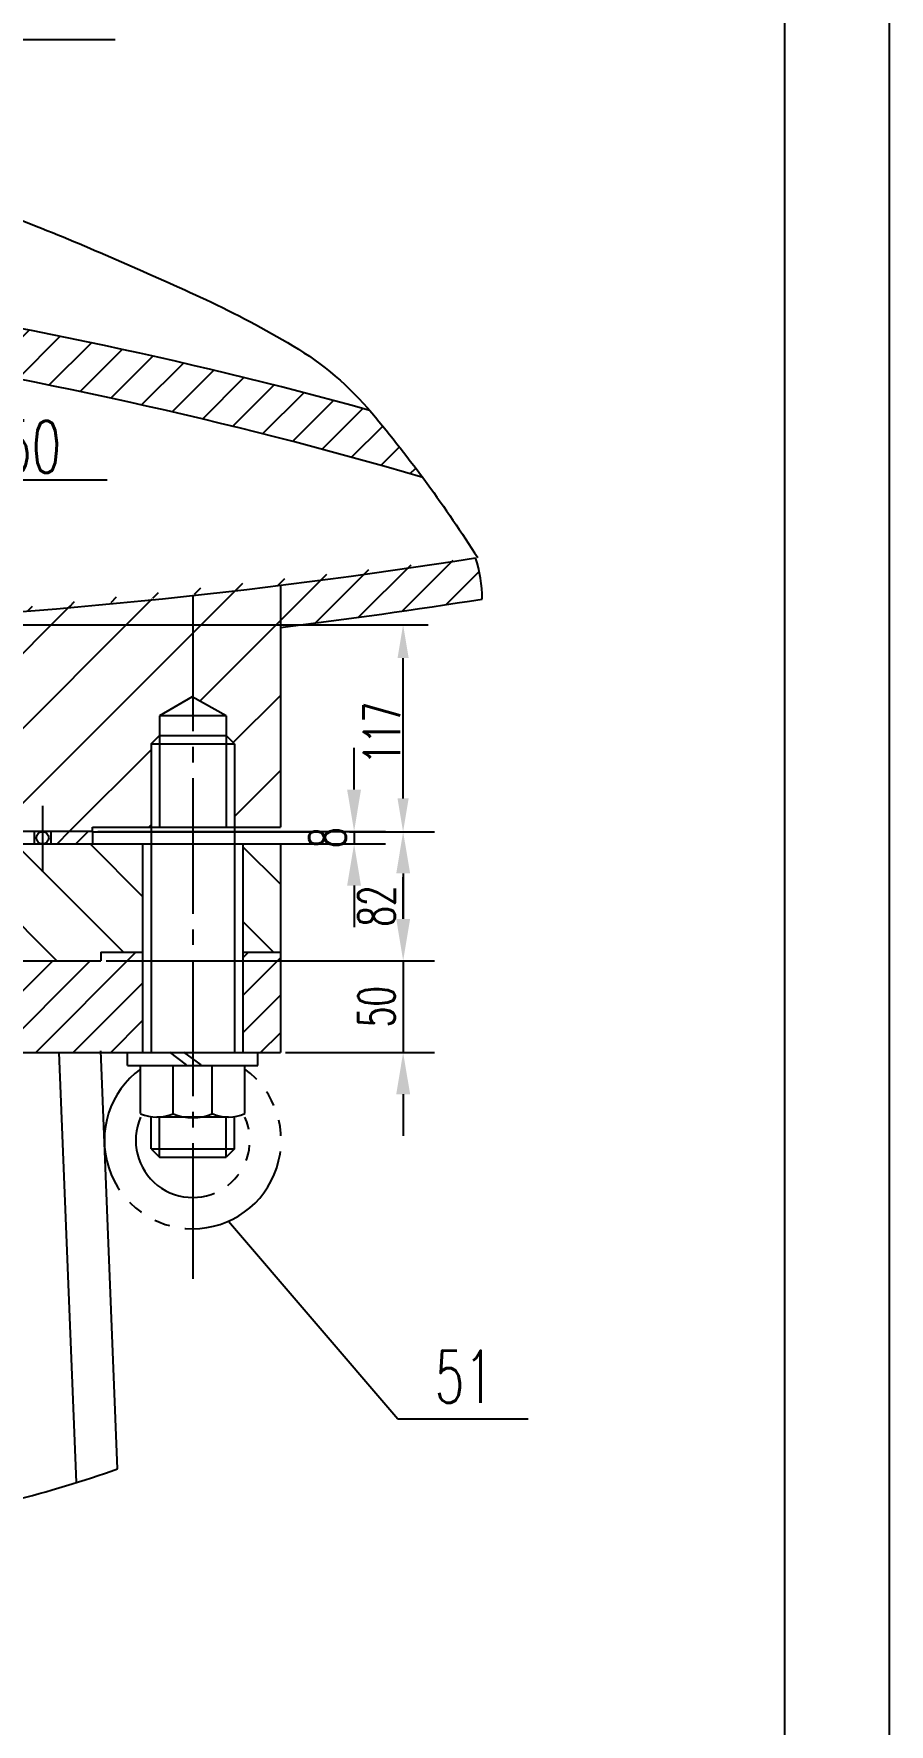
# Model space of a CAD drawing. Extents: x -1586 to 4745, y 878 to 5807.
# Drawn here: x -1074.5 to -992.5, y 5022.5 to 5184.6 of the extents above; entities that cross this region are included whole.
import ezdxf

# ---------------------------------------------------------------- set-up
doc = ezdxf.new("R2010")
doc.units = 0
doc.header["$MEASUREMENT"] = 0
doc.header["$PDMODE"] = 66
doc.linetypes.add('CENTER', pattern=[17.5, 13, -1.5, 1.5, -1.5])
doc.linetypes.add('PHANTOM', pattern=[20.5, 13, -1.5, 1.5, -1.5, 1.5, -1.5])
doc.layers.get('0').update_dxf_attribs({"linetype": 'CONTINUOUS'})
doc.layers.get('DEFPOINTS').update_dxf_attribs({"linetype": 'CONTINUOUS'})
for name, color, linetype in [('中心线层', 5, 'CENTER'), ('主体层', 1, 'CONTINUOUS'), ('剖面层', 3, 'CONTINUOUS'), ('双点划线层', 140, 'PHANTOM'), ('图块层', 7, 'CONTINUOUS'), ('尺寸层', 4, 'CONTINUOUS'), ('文字层', 6, 'CONTINUOUS')]:
    doc.layers.add(name, color=color, linetype=linetype)
doc.styles.add('STYLE1', font='txt.shx', dxfattribs={"width": 0.66})
doc.dimstyles.new('公差', dxfattribs={"dimtxt": 3.5, "dimasz": 4, "dimexe": 3, "dimexo": 0.5, "dimgap": 0.8, "dimtad": 1, "dimdec": 0, "dimdsep": 46, "dimtxsty": 'STYLE1', "dimcen": 0, "dimadec": 0, "dimazin": 0, "dimtol": 1, "dimtp": 0.025, "dimtm": 0.055, "dimtfac": 0.7, "dimtdec": 3, "dimtmove": 0, "dimatfit": 0, "dimfxl": 1, "dimtzin": 0, "dimarcsym": 0})
pattern_1 = [(45, (-2744.5955, 3499.2357), (-1.7960512, 1.7960512), [])]

# ---------------------------------------------------------------- blocks, each defined once
blk = doc.blocks.new('*D53')
at = {"layer": 'DEFPOINTS', "color": 0}
for p in [(-1039.09, 5108.08), (-1068.05, 5095.72), (-1039.08, 5095.72)]:
    blk.add_point(p, dxfattribs=at)
at = {"layer": '文字层', "color": 0, "lineweight": -2}
for p, q in [((-1038.59, 5108.08), (-1036.08, 5108.08)), ((-1039.08, 5104.08), (-1039.08, 5099.72)), ((-1067.55, 5095.72), (-1036.08, 5095.72))]:
    blk.add_line(p, q, dxfattribs=at)
at = {"layer": '文字层', "color": 0}
for points in [[(-1039.74, 5104.08), (-1038.41, 5104.08), (-1039.08, 5108.08)], [(-1039.74, 5099.72), (-1038.41, 5099.72), (-1039.08, 5095.72)]]:
    blk.add_solid(points, dxfattribs=at)
at = {"layer": '文字层', "color": 0, "insert": (-1041.63, 5100.96), "char_height": 3.5, "attachment_point": 5, "rotation": 90, "style": 'STYLE1'}
blk.add_mtext('82', dxfattribs=at)
blk = doc.blocks.new('*D54')
at = {"layer": 'DEFPOINTS', "color": 0}
for p in [(-1039.08, 5095.72), (-1050.85, 5086.92), (-1039.08, 5086.92)]:
    blk.add_point(p, dxfattribs=at)
at = {"layer": '文字层', "color": 0, "lineweight": -2}
for p, q in [((-1039.08, 5099.72), (-1039.08, 5103.72)), ((-1039.08, 5095.72), (-1039.08, 5086.92)), ((-1038.58, 5095.72), (-1036.08, 5095.72)), ((-1050.35, 5086.92), (-1036.08, 5086.92)), ((-1039.08, 5082.92), (-1039.08, 5078.92))]:
    blk.add_line(p, q, dxfattribs=at)
at = {"layer": '文字层', "color": 0}
for points in [[(-1039.74, 5099.72), (-1038.41, 5099.72), (-1039.08, 5095.72)], [(-1039.74, 5082.92), (-1038.41, 5082.92), (-1039.08, 5086.92)]]:
    blk.add_solid(points, dxfattribs=at)
at = {"layer": '文字层', "color": 0, "insert": (-1041.63, 5091.32), "char_height": 3.5, "attachment_point": 5, "rotation": 90, "style": 'STYLE1'}
blk.add_mtext('50', dxfattribs=at)
blk = doc.blocks.new('*D55')
at = {"layer": 'DEFPOINTS', "color": 0}
for p in [(-1068.85, 5108.12), (-1069.1, 5106.92), (-1043.78, 5106.92)]:
    blk.add_point(p, dxfattribs=at)
at = {"layer": '文字层', "color": 0, "lineweight": -2}
for p, q in [((-1043.78, 5112.12), (-1043.78, 5116.12)), ((-1068.35, 5108.12), (-1040.78, 5108.12)), ((-1043.78, 5108.12), (-1043.78, 5106.92)), ((-1068.6, 5106.92), (-1040.78, 5106.92)), ((-1043.78, 5102.92), (-1043.78, 5098.92))]:
    blk.add_line(p, q, dxfattribs=at)
at = {"layer": '文字层', "color": 0}
for points in [[(-1044.45, 5112.12), (-1043.12, 5112.12), (-1043.78, 5108.12)], [(-1044.45, 5102.92), (-1043.12, 5102.92), (-1043.78, 5106.92)]]:
    blk.add_solid(points, dxfattribs=at)
at = {"layer": '文字层', "color": 0, "insert": (-1046.33, 5107.52), "char_height": 3.5, "attachment_point": 5, "rotation": 90, "style": 'STYLE1'}
blk.add_mtext('8', dxfattribs=at)

msp = doc.modelspace()

# ---------------------------------------------------------------- hatches: boundary and pattern name
at = {"layer": '剖面层'}
h = msp.add_hatch(dxfattribs=at)
h.set_pattern_fill('ANSI31', color=256, scale=0.8, style=0)
h.set_pattern_definition([(45, (-2779.634, 3512.5363), (-1.7960512, 1.7960512), [])])
h.paths.add_polyline_path([(-1191.736, 5163.181), (-1177.02, 5159.211, -0.0122687), (-1155.671, 5159.549), (-1164.437, 5164.337, 0.0155295)])
h.paths.add_polyline_path([(-1200.79, 5157.6, -0.0136897), (-1177.02, 5159.211), (-1191.736, 5163.181, 0.000368), (-1192.381, 5163.133, 0.0105272)])
h.paths.add_polyline_path([(-1155.671, 5159.549, -0.0014697), (-1153.113, 5159.519), (-1151.17, 5161.46), (-1151.17, 5161.475), (-1152.673, 5163.518), (-1153.656, 5164.327, 0.0061267), (-1164.437, 5164.337)])
h.paths.add_polyline_path([(-1037.205, 5142.034, 0.0149559), (-1042.087, 5148.228, 0.0026982), (-1042.294, 5148.473, 0.030456), (-1094.68, 5159.568), (-1096.902, 5157.278), (-1094.857, 5155.317), (-1092.263, 5154.343, -0.032446)])
h.paths.add_polyline_path([(-1073.635, 5153.268), (-1068.115, 5153.259), (-1068.125, 5147.259), (-1073.645, 5147.268)], flags=24)
at = {"layer": '尺寸层'}
h = msp.add_hatch(dxfattribs=at)
h.set_pattern_fill('ANSI31', color=256, scale=0.8, style=0)
h.set_pattern_definition(pattern_1)
edge = h.paths.add_edge_path()
edge.add_ellipse((-1124.05, 5279.642), major_axis=(-304.8, 0), ratio=0.5, start_angle=431.84234, end_angle=436.10416, ccw=False)
edge.add_arc((-1210.894, 5131.47), 8.809, 157.56416, 183.81061)
edge.add_spline(control_points=[(-1219.683, 5130.884), (-1212.289, 5129.672), (-1204.804, 5128.6), (-1197.25, 5127.672)], knot_values=[7.5370707, 7.5370707, 7.5370707, 7.5370707, 7.6131013, 7.6131013, 7.6131013, 7.6131013], degree=3, periodic=0)
edge.add_line((-1197.25, 5127.672), (-1197.25, 5131.703))
edge = h.paths.add_edge_path()
edge.add_spline(control_points=[(-1050.85, 5127.672), (-1044.347, 5128.471), (-1037.896, 5129.376), (-1031.509, 5130.386)], knot_values=[1.8116768, 1.8116768, 1.8116768, 1.8116768, 1.877127, 1.877127, 1.877127, 1.877127], degree=3, periodic=0)
edge.add_arc((-1044.539, 5130.351), 13.03, 0.15688, 17.81615)
edge.add_ellipse((-1124.05, 5279.642), major_axis=(-304.8, 0), ratio=0.5, start_angle=103.89584, end_angle=107.55145, ccw=False)
edge.add_line((-1050.85, 5131.703), (-1050.85, 5127.672))
h = msp.add_hatch(dxfattribs=at)
h.set_pattern_fill('ANSI31', color=256, scale=1.6, style=0)
h.set_pattern_definition([(45, (-2744.5955, 3499.2357), (-3.592102, 3.592102), [])])
edge = h.paths.add_edge_path()
edge.add_ellipse((-1124.05, 5279.642), major_axis=(-304.8, 0), ratio=0.5, start_angle=95.10472, end_angle=102.27467, ccw=False)
edge.add_line((-1096.93, 5127.847), (-1096.93, 5108.122))
edge.add_line((-1096.93, 5108.122), (-1068.85, 5108.122))
edge.add_line((-1068.85, 5108.122), (-1068.85, 5108.522))
edge.add_line((-1068.85, 5108.522), (-1063.25, 5108.522))
edge.add_line((-1063.25, 5108.522), (-1063.25, 5116.522))
edge.add_line((-1063.25, 5116.522), (-1062.45, 5117.322))
edge.add_line((-1062.45, 5117.322), (-1062.45, 5119.204))
edge.add_line((-1062.45, 5119.204), (-1059.308, 5121.025))
edge.add_line((-1059.308, 5121.025), (-1059.25, 5120.993))
edge.add_line((-1059.25, 5120.993), (-1059.25, 5130.726))
edge = h.paths.add_edge_path()
edge.add_ellipse((-1124.05, 5279.642), major_axis=(-304.8, 0), ratio=0.5, start_angle=102.27467, end_angle=103.89584, ccw=False)
edge.add_line((-1059.25, 5130.726), (-1059.25, 5120.993))
edge.add_line((-1059.25, 5120.993), (-1056.05, 5119.204))
edge.add_line((-1056.05, 5119.204), (-1056.05, 5117.322))
edge.add_line((-1056.05, 5117.322), (-1055.25, 5116.522))
edge.add_line((-1055.25, 5116.522), (-1055.25, 5108.522))
edge.add_line((-1055.25, 5108.522), (-1050.85, 5108.522))
edge.add_line((-1050.85, 5108.522), (-1050.85, 5131.703))
h = msp.add_hatch(dxfattribs=at)
h.set_pattern_fill('ANSI31', color=256, scale=1.6, angle=90, style=0)
h.set_pattern_definition([(135, (-2744.5955, 3499.2357), (-3.592102, -3.592102), [])])
h.paths.add_polyline_path([(-1180.05, 5096.522), (-1180.05, 5095.722), (-1158.61, 5095.722), (-1158.61, 5101.642), (-1158.098, 5102.154), (-1158.098, 5103.359), (-1156.05, 5104.503), (-1156.05, 5106.922), (-1174.45, 5106.922, -0.0073163), (-1174.467, 5106.922), (-1184.05, 5106.922), (-1184.05, 5096.522)])
h.paths.add_polyline_path([(-1153.49, 5101.642), (-1153.49, 5095.722), (-1147.97, 5095.722), (-1147.97, 5106.922), (-1156.05, 5106.922), (-1156.05, 5104.545), (-1154.002, 5103.359), (-1154.002, 5102.154)])
h.paths.add_polyline_path([(-1193.65, 5106.922), (-1197.25, 5106.922), (-1197.25, 5096.522), (-1193.65, 5096.522)])
h.paths.add_polyline_path([(-1092.05, 5106.922), (-1092.05, 5104.503), (-1090.002, 5103.359), (-1090.002, 5102.154), (-1089.49, 5101.642), (-1089.49, 5095.722), (-1068.05, 5095.722), (-1068.05, 5096.522), (-1064.05, 5096.522), (-1064.05, 5106.922), (-1073.633, 5106.922, -0.0073163), (-1073.65, 5106.922)])
h.paths.add_polyline_path([(-1100.13, 5095.722), (-1094.61, 5095.722), (-1094.61, 5101.642), (-1094.098, 5102.154), (-1094.098, 5103.359), (-1092.05, 5104.545), (-1092.05, 5106.922), (-1100.13, 5106.922)])
h.paths.add_polyline_path([(-1054.45, 5096.522), (-1050.85, 5096.522), (-1050.85, 5106.922), (-1054.45, 5106.922)])
h = msp.add_hatch(dxfattribs=at)
h.set_pattern_fill('ANSI31', color=256, scale=0.8, style=0)
h.set_pattern_definition(pattern_1)
h.paths.add_polyline_path([(-1197.25, 5086.922), (-1193.65, 5086.922), (-1193.65, 5096.522), (-1197.25, 5096.522)])
h.paths.add_polyline_path([(-1164.05, 5086.922), (-1164.05, 5095.722), (-1180.05, 5095.722), (-1180.05, 5096.522), (-1184.05, 5096.522), (-1184.05, 5086.922)])
h.paths.add_polyline_path([(-1050.85, 5096.522), (-1054.45, 5096.522), (-1054.45, 5086.922), (-1050.85, 5086.922)])
h.paths.add_polyline_path([(-1064.05, 5086.922), (-1064.05, 5096.522), (-1068.05, 5096.522), (-1068.05, 5095.722), (-1084.05, 5095.722), (-1084.05, 5086.922)])

# ---------------------------------------------------------------- linework, layer by layer
at = {"color": 0, "linetype": 'ByBlock'}
for p, q in [((-1077.35, 5184.028), (-1066.693, 5184.028)), ((-1078.104, 5141.799), (-1067.447, 5141.799)), ((-1123.65, 5127.93), (-1036.685, 5127.93)), ((-1039.085, 5111.279), (-1039.085, 5124.73)), ((-1068.85, 5108.079), (-1047.432, 5108.079)), ((-1044.207, 5108.079), (-1036.685, 5108.079)), ((-1039.58, 5051.812), (-1027.088, 5051.812))]:
    msp.add_line(p, q, dxfattribs=at)
for points in [[(-1039.619, 5124.73), (-1038.552, 5124.73), (-1039.085, 5127.93)], [(-1039.619, 5111.279), (-1038.552, 5111.279), (-1039.085, 5108.079)]]:
    msp.add_solid(points, dxfattribs=at)
at = {"layer": 'DEFPOINTS', "color": 0, "linetype": 'ByBlock'}
msp.add_point((-1039.085, 5127.93), dxfattribs=at)
at = {"layer": '中心线层'}
for p, q in [((-1059.25, 5130.726), (-1059.25, 5064.353)), ((-1073.65, 5110.556), (-1073.65, 5104.231))]:
    msp.add_line(p, q, dxfattribs=at)
at = {"layer": '主体层'}
for p, q in [((-1050.85, 5131.703), (-1050.85, 5108.522)), ((-1059.308, 5121.025), (-1062.45, 5119.204)), ((-1056.05, 5119.204), (-1059.308, 5121.025)), ((-1062.45, 5119.204), (-1062.45, 5117.322)), ((-1062.45, 5119.204), (-1062.45, 5117.322)), ((-1056.05, 5119.204), (-1062.45, 5119.204)), ((-1056.05, 5119.204), (-1056.05, 5117.322)), ((-1056.05, 5119.204), (-1056.05, 5117.322)), ((-1063.25, 5116.522), (-1062.45, 5117.322)), ((-1062.45, 5117.322), (-1056.05, 5117.322)), ((-1055.25, 5116.522), (-1056.05, 5117.322)), ((-1063.25, 5116.522), (-1063.25, 5108.522)), ((-1063.25, 5116.522), (-1055.25, 5116.522)), ((-1055.25, 5116.522), (-1055.25, 5108.522)), ((-1100.13, 5108.122), (-1068.85, 5108.122)), ((-1074.45, 5108.122), (-1074.45, 5106.922)), ((-1072.85, 5108.122), (-1072.85, 5106.922)), ((-1068.85, 5108.522), (-1050.85, 5108.522)), ((-1068.85, 5108.122), (-1068.85, 5108.522)), ((-1068.85, 5108.122), (-1068.85, 5106.922)), ((-1063.25, 5108.522), (-1063.25, 5086.922)), ((-1055.25, 5108.522), (-1055.25, 5086.922)), ((-1100.13, 5106.922), (-1063.25, 5106.922)), ((-1064.05, 5106.922), (-1064.05, 5086.922)), ((-1055.25, 5106.922), (-1050.85, 5106.922)), ((-1054.45, 5106.922), (-1054.45, 5086.922)), ((-1050.85, 5106.922), (-1050.85, 5096.522)), ((-1068.05, 5096.522), (-1068.05, 5095.722)), ((-1068.05, 5096.522), (-1064.05, 5096.522)), ((-1054.45, 5096.522), (-1050.85, 5096.522)), ((-1050.85, 5096.522), (-1050.85, 5086.922)), ((-1100.13, 5095.722), (-1068.05, 5095.722)), ((-1089.49, 5086.922), (-1050.85, 5086.922)), ((-1070.405, 5045.688), (-1072.05, 5086.922)), ((-1066.454, 5046.996), (-1068.053, 5087.082)), ((-1065.5, 5085.672), (-1065.5, 5086.922)), ((-1059.854, 5085.739), (-1061.445, 5086.948)), ((-1058.453, 5085.739), (-1060.108, 5086.948)), ((-1053, 5085.672), (-1053, 5086.922)), ((-1065.5, 5085.672), (-1053, 5085.672)), ((-1064.25, 5081.057), (-1064.25, 5085.672)), ((-1061.125, 5081.057), (-1061.125, 5085.672)), ((-1057.375, 5081.057), (-1057.375, 5085.672)), ((-1054.25, 5081.057), (-1054.25, 5085.672)), ((-1063.25, 5077.686), (-1063.25, 5080.76)), ((-1055.813, 5080.717), (-1062.688, 5080.718)), ((-1055.25, 5077.686), (-1055.25, 5080.759)), ((-1063.25, 5077.686), (-1055.25, 5077.686)), ((-1063.25, 5077.686), (-1062.45, 5076.886)), ((-1062.45, 5076.886), (-1056.05, 5076.886)), ((-1055.25, 5077.686), (-1056.05, 5076.886))]:
    msp.add_line(p, q, dxfattribs=at)
msp.add_circle((-1073.642, 5107.506), 0.583, dxfattribs=at)
for centre, radius, start, end in [((-1159.476, 4724.407), 439.958, 74.55261, 81.8269), ((-1159.476, 4724.407), 435.158, 73.68125, 81.36523), ((-1062.688, 5084.488), 3.771, 245.52035, 294.47966), ((-1059.25, 5085.441), 4.769, 246.84685, 293.15315), ((-1055.813, 5084.48), 3.763, 245.46676, 294.53324)]:
    msp.add_arc(centre, radius, start, end, dxfattribs=at)
msp.add_ellipse((-1124.05, 5279.642), major_axis=(-304.8, 0), ratio=0.5, start_param=1.6598905, end_param=1.877127, dxfattribs=at)
msp.add_open_spline([(-1050.85, 5127.672), (-1044.347, 5128.471), (-1037.896, 5129.376), (-1031.509, 5130.386)], degree=3, dxfattribs=at)
at = {"layer": '剖面层'}
for p, q in [((-992.487, 5806.795), (-992.487, 4755.795)), ((-1055.826, 5070.747), (-1039.58, 5051.812))]:
    msp.add_line(p, q, dxfattribs=at)
at = {"layer": '双点划线层'}
for radius, start, end in [(8.47, 126.18192, 53.81808), (5.47, 156.08588, 23.91412)]:
    msp.add_arc((-1059.25, 5078.494), radius, start, end, dxfattribs=at)
at = {"layer": '图块层', "color": 1}
for p, q in [((-1002.487, 4765.795), (-1002.487, 5796.795)), ((-1002.487, 4780.795), (-1002.487, 5166.295))]:
    msp.add_line(p, q, dxfattribs=at)
at = {"layer": '尺寸层'}
for p, q in [((-1072.85, 5108.119), (-1072.847, 5108.122)), ((-1072.251, 5106.922), (-1071.051, 5108.122)), ((-1070.455, 5106.922), (-1069.255, 5108.122))]:
    msp.add_line(p, q, dxfattribs=at)
for points in [[(-1219.036, 5134.832, -0.044631), (-1210.906, 5147.954, -0.0807618), (-1201.085, 5157.396, -0.0180197), (-1186.569, 5166.671, -0.0411216), (-1179.764, 5169.961, -0.0353855), (-1164.244, 5174.717, -0.0282681), (-1144.227, 5178.155, -0.0284046), (-1121.738, 5179.434, -0.0533311), (-1109.784, 5178.155, -0.0282581), (-1097.741, 5174.827, -0.0140867), (-1074.248, 5166.137, -0.0134668), (-1057.996, 5159.085, -0.0252631), (-1049.646, 5154.664, -0.0842063), (-1042.087, 5148.228, -0.0326069), (-1031.935, 5134.369, -0.0413487)], [(-1181.57, 5048.895, -0.0226018), (-1170.67, 5052.148, -0.0865358), (-1146.288, 5053.91, -0.0710989), (-1121.984, 5047.9, 0.0736066), (-1098.472, 5042.209, 0.0851826), (-1076.516, 5043.957, 0.0219352), (-1066.454, 5046.996)]]:
    msp.add_lwpolyline(points, format="xyb", dxfattribs=at)
msp.add_arc((-1044.539, 5130.351), 13.03, 0.15688, 17.81615, dxfattribs=at)
at = {"layer": '文字层'}
for p, q in [((-1062.45, 5119.204), (-1062.45, 5108.522)), ((-1056.05, 5119.204), (-1056.05, 5108.522)), ((-1062.45, 5076.886), (-1062.45, 5080.725)), ((-1056.05, 5076.886), (-1056.05, 5080.724))]:
    msp.add_line(p, q, dxfattribs=at)

# ---------------------------------------------------------------- texts
at = {"color": 0, "linetype": 'ByBlock', "attachment_point": 5, "style": 'STYLE1'}
for s, insert, char_height, rotation in [('50', (-1074.698, 5144.985), 5, 359.9), ('117', (-1041.125, 5117.544), 3.5, 90), ('51', (-1033.219, 5055.837), 5, 359.9)]:
    msp.add_mtext(s, dxfattribs=dict(at, insert=insert, char_height=char_height, rotation=rotation))

# ---------------------------------------------------------------- dimensions: what is measured, and where the dimension line sits
at = {"layer": '文字层'}
for base, p1, p2, text, picture, middle in [((-1043.782, 5106.922), (-1068.85, 5108.122), (-1069.101, 5106.922), '8', '*D55', (-1043.782, 5107.522)), ((-1039.078, 5095.722), (-1039.085, 5108.079), (-1068.05, 5095.722), '82', '*D53', (-1039.078, 5100.96)), ((-1039.078, 5086.922), (-1039.078, 5095.722), (-1050.85, 5086.922), '50', '*D54', (-1039.078, 5091.322))]:
    dim = msp.add_linear_dim(base=base, p1=p1, p2=p2, angle=90, text=text, dimstyle='公差', override={"dimtol": 0}, dxfattribs=at)
    dim.commit()
    dim.dimension.update_dxf_attribs({"geometry": picture, "text_midpoint": middle, "dimtype": 160})

doc.saveas('drawing.dxf')
